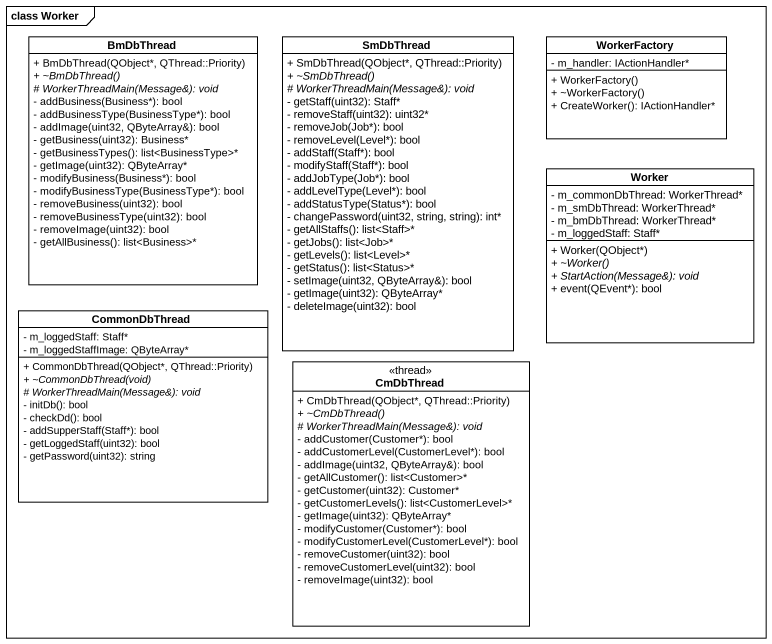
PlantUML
@startuml
mainframe class Worker
hide circle
hide empty members
skinparam classAttributeIconSize 0
class BmDbThread {
  + BmDbThread(QObject*, QThread::Priority)
  {abstract} + ~BmDbThread()
  {abstract} # WorkerThreadMain(Message&): void
  - addBusiness(Business*): bool
  - addBusinessType(BusinessType*): bool
  - addImage(uint32, QByteArray&): bool
  - getBusiness(uint32): Business*
  - getBusinessTypes(): list<BusinessType>*
  - getImage(uint32): QByteArray*
  - modifyBusiness(Business*): bool
  - modifyBusinessType(BusinessType*): bool
  - removeBusiness(uint32): bool
  - removeBusinessType(uint32): bool
  - removeImage(uint32): bool
  - getAllBusiness(): list<Business>*
}
class SmDbThread {
  + SmDbThread(QObject*, QThread::Priority)
  {abstract} + ~SmDbThread()
  {abstract} # WorkerThreadMain(Message&): void
  - getStaff(uint32): Staff*
  - removeStaff(uint32): uint32*
  - removeJob(Job*): bool
  - removeLevel(Level*): bool
  - addStaff(Staff*): bool
  - modifyStaff(Staff*): bool
  - addJobType(Job*): bool
  - addLevelType(Level*): bool
  - addStatusType(Status*): bool
  - changePassword(uint32, string, string): int*
  - getAllStaffs(): list<Staff>*
  - getJobs(): list<Job>*
  - getLevels(): list<Level>*
  - getStatus(): list<Status>*
  - setImage(uint32, QByteArray&): bool
  - getImage(uint32): QByteArray*
  - deleteImage(uint32): bool
}
class WorkerFactory {
  - m_handler: IActionHandler*
  + WorkerFactory()
  + ~WorkerFactory()
  + CreateWorker(): IActionHandler*
}
class Worker {
  - m_commonDbThread: WorkerThread*
  - m_smDbThread: WorkerThread*
  - m_bmDbThread: WorkerThread*
  - m_loggedStaff: Staff*
  + Worker(QObject*)
  {abstract} + ~Worker()
  {abstract} + StartAction(Message&): void
  + event(QEvent*): bool
}
class CommonDbThread {
  - m_loggedStaff: Staff*
  - m_loggedStaffImage: QByteArray*
  + CommonDbThread(QObject*, QThread::Priority)
  {abstract} + ~CommonDbThread(void)
  {abstract} # WorkerThreadMain(Message&): void
  - initDb(): bool
  - checkDd(): bool
  - addSupperStaff(Staff*): bool
  - getLoggedStaff(uint32): bool
  - getPassword(uint32): string
}
class CmDbThread <<thread>> {
  + CmDbThread(QObject*, QThread::Priority)
  {abstract} + ~CmDbThread()
  {abstract} # WorkerThreadMain(Message&): void
  - addCustomer(Customer*): bool
  - addCustomerLevel(CustomerLevel*): bool
  - addImage(uint32, QByteArray&): bool
  - getAllCustomer(): list<Customer>*
  - getCustomer(uint32): Customer*
  - getCustomerLevels(): list<CustomerLevel>*
  - getImage(uint32): QByteArray*
  - modifyCustomer(Customer*): bool
  - modifyCustomerLevel(CustomerLevel*): bool
  - removeCustomer(uint32): bool
  - removeCustomerLevel(uint32): bool
  - removeImage(uint32): bool
}
@enduml
